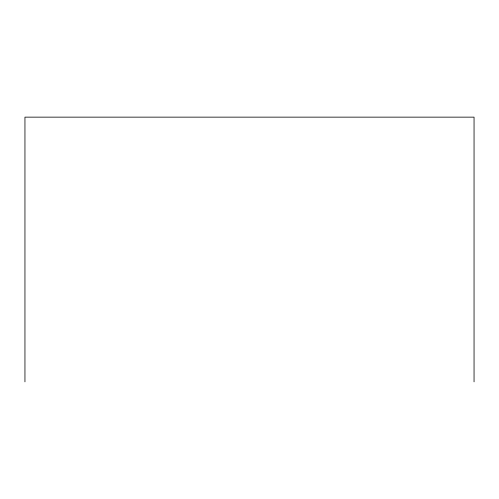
<?xml version="1.0" encoding="UTF-8"?>
<svg xmlns="http://www.w3.org/2000/svg" width="499" height="499" viewBox="0 0 499 499"><rect width="100%" height="100%" fill="white"/><g stroke="black" fill="none" stroke-linecap="round" stroke-linejoin="round"><path stroke-width="0.75" d="M474.05 381.854L474.05 117.146L24.95 117.146L24.95 381.854"/></g></svg>
